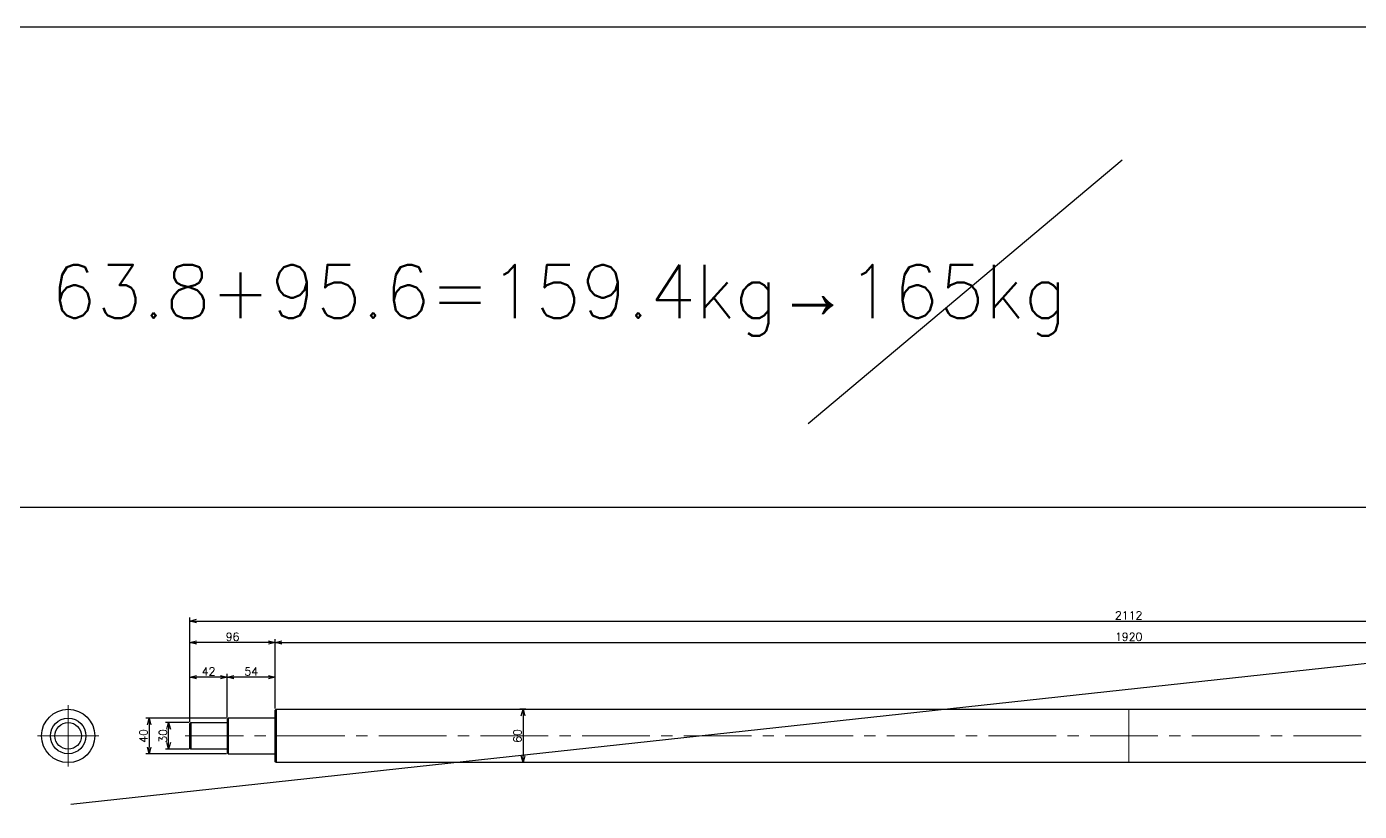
# Model space of a CAD drawing. Header units: millimetres. Extents: x -8731 to 85711, y -14522 to 31379.
# Drawn here: x 37586 to 39086, y -4790 to -3908 of the extents above; entities that cross this region are included whole.
import ezdxf

# ---------------------------------------------------------------- set-up
doc = ezdxf.new("R2010")
doc.units = ezdxf.units.MM
doc.header["$LTSCALE"] = 4
doc.header["$PDMODE"] = 99
doc.header["$PDSIZE"] = 1
doc.linetypes.add('CENTER2', pattern=[28.575, 19.05, -3.175, 3.175, -3.175])
for name, color, linetype, lineweight in [('01_NORMAL', 7, 'Continuous', 25), ('05_CENTER', 4, 'CENTER2', 13), ('08_DIM', 3, 'Continuous', 13)]:
    doc.layers.add(name, color=color, linetype=linetype, lineweight=lineweight)
doc.layers.add('10_DRAFT', color=8, linetype='Continuous', lineweight=0, plot=False)
doc.styles.add('KSS_TXT', font='txt.shx', dxfattribs={"bigfont": 'extfont2.shx'})
doc.dimstyles.new('KSS_DIM', dxfattribs={"dimscale": 3, "dimtxt": 3, "dimasz": 2.5, "dimexe": 1.25, "dimexo": 0.625, "dimtad": 1, "dimdsep": 46, "dimtxsty": 'KSS_TXT', "dimblk": 'OPEN30', "dimcen": 0, "dimazin": 2, "dimtfac": 0.75, "dimtmove": 0, "dimatfit": 3, "dimldrblk": 'OPEN30', "dimfxl": 1, "dimtolj": 1, "dimarcsym": 0})

# ---------------------------------------------------------------- blocks, each defined once
blk = doc.blocks.new('A$C6A332CFA_1_1_1')
at = {"color": 0}
for radius in [30, 20]:
    blk.add_circle((0, 0), radius, dxfattribs=at)
at = {"layer": '01_NORMAL'}
blk.add_circle((0, 0), 15, dxfattribs=at)
at = {"layer": '10_DRAFT'}
for p, q in [((0, -34.5), (0, 34.5)), ((34.5, 0), (-34.5, 0))]:
    blk.add_line(p, q, dxfattribs=at)
blk = doc.blocks.new('_Open30')
at = {"color": 0, "linetype": 'ByBlock', "lineweight": -2}
for p, q in [((-1, 0.27), (0, 0)), ((0, 0), (-1, -0.27)), ((0, 0), (-1, 0))]:
    blk.add_line(p, q, dxfattribs=at)
blk = doc.blocks.new('*D2010')
at = {"layer": '08_DIM', "color": 0, "lineweight": -2, "transparency": 16777216}
for p, q in [((37770.1, -4689.6), (37770.1, -4572.5)), ((37777.6, -4576.3), (39874.6, -4576.3)), ((39882.1, -4689.6), (39882.1, -4572.5))]:
    blk.add_line(p, q, dxfattribs=at)
at = {"layer": 'Defpoints', "color": 0, "transparency": 16777216}
for p in [(39882.1, -4576.3), (37770.1, -4691.5), (39882.1, -4691.5)]:
    blk.add_point(p, dxfattribs=at)
at = {"layer": '08_DIM', "color": 0, "lineweight": -2, "transparency": 16777216, "xscale": 7.5, "yscale": 7.5, "zscale": 7.5, "rotation": 180}
blk.add_blockref('_Open30', (37770.1, -4576.3), dxfattribs=at)
at = {"layer": '08_DIM', "color": 0, "lineweight": -2, "transparency": 16777216, "xscale": 7.5, "yscale": 7.5, "zscale": 7.5}
blk.add_blockref('_Open30', (39882.1, -4576.3), dxfattribs=at)
at = {"layer": '08_DIM', "color": 0, "transparency": 16777216, "insert": (38826.1, -4569.9), "char_height": 9, "attachment_point": 5, "style": 'KSS_TXT'}
blk.add_mtext('\\A1;2112', dxfattribs=at)
blk = doc.blocks.new('*D2011')
at = {"layer": '08_DIM', "color": 0, "lineweight": -2, "transparency": 16777216}
for p, q in [((37866.1, -4674.6), (37866.1, -4596.6)), ((37873.6, -4600.4), (39778.6, -4600.4)), ((39786.1, -4674.6), (39786.1, -4596.6))]:
    blk.add_line(p, q, dxfattribs=at)
at = {"layer": 'Defpoints', "color": 0, "transparency": 16777216}
for p in [(39786.1, -4600.4), (37866.1, -4676.5), (39786.1, -4676.5)]:
    blk.add_point(p, dxfattribs=at)
at = {"layer": '08_DIM', "color": 0, "lineweight": -2, "transparency": 16777216, "xscale": 7.5, "yscale": 7.5, "zscale": 7.5, "rotation": 180}
blk.add_blockref('_Open30', (37866.1, -4600.4), dxfattribs=at)
at = {"layer": '08_DIM', "color": 0, "lineweight": -2, "transparency": 16777216, "xscale": 7.5, "yscale": 7.5, "zscale": 7.5}
blk.add_blockref('_Open30', (39786.1, -4600.4), dxfattribs=at)
at = {"layer": '08_DIM', "color": 0, "transparency": 16777216, "insert": (38826.1, -4594), "char_height": 9, "attachment_point": 5, "style": 'KSS_TXT'}
blk.add_mtext('\\A1;1920', dxfattribs=at)
blk = doc.blocks.new('*D2012')
at = {"layer": '08_DIM', "color": 0, "lineweight": -2, "transparency": 16777216}
for p, q in [((37770.1, -4689.6), (37770.1, -4596.6)), ((37858.6, -4600.4), (37777.6, -4600.4)), ((37866.1, -4674.6), (37866.1, -4596.6))]:
    blk.add_line(p, q, dxfattribs=at)
at = {"layer": 'Defpoints', "color": 0, "transparency": 16777216}
for p in [(37770.1, -4600.4), (37866.1, -4676.5), (37770.1, -4691.5)]:
    blk.add_point(p, dxfattribs=at)
at = {"layer": '08_DIM', "color": 0, "lineweight": -2, "transparency": 16777216, "xscale": 7.5, "yscale": 7.5, "zscale": 7.5, "rotation": 180}
blk.add_blockref('_Open30', (37770.1, -4600.4), dxfattribs=at)
at = {"layer": '08_DIM', "color": 0, "lineweight": -2, "transparency": 16777216, "xscale": 7.5, "yscale": 7.5, "zscale": 7.5}
blk.add_blockref('_Open30', (37866.1, -4600.4), dxfattribs=at)
at = {"layer": '08_DIM', "color": 0, "transparency": 16777216, "insert": (37818.1, -4594), "char_height": 9, "attachment_point": 5, "style": 'KSS_TXT'}
blk.add_mtext('\\A1;96', dxfattribs=at)
blk = doc.blocks.new('*D2013')
at = {"layer": '08_DIM', "color": 0, "lineweight": -2, "transparency": 16777216}
for p, q in [((37770.1, -4689.6), (37770.1, -4635.7)), ((37804.6, -4639.4), (37777.6, -4639.4)), ((37812.1, -4684.6), (37812.1, -4635.7))]:
    blk.add_line(p, q, dxfattribs=at)
at = {"layer": 'Defpoints', "color": 0, "transparency": 16777216}
for p in [(37770.1, -4639.4), (37770.1, -4691.5), (37812.1, -4686.5)]:
    blk.add_point(p, dxfattribs=at)
at = {"layer": '08_DIM', "color": 0, "lineweight": -2, "transparency": 16777216, "xscale": 7.5, "yscale": 7.5, "zscale": 7.5, "rotation": 180}
blk.add_blockref('_Open30', (37770.1, -4639.4), dxfattribs=at)
at = {"layer": '08_DIM', "color": 0, "lineweight": -2, "transparency": 16777216, "xscale": 7.5, "yscale": 7.5, "zscale": 7.5}
blk.add_blockref('_Open30', (37812.1, -4639.4), dxfattribs=at)
at = {"layer": '08_DIM', "color": 0, "transparency": 16777216, "insert": (37791.1, -4633), "char_height": 9, "attachment_point": 5, "style": 'KSS_TXT'}
blk.add_mtext('\\A1;42', dxfattribs=at)
blk = doc.blocks.new('*D2014')
at = {"layer": '08_DIM', "color": 0, "lineweight": -2, "transparency": 16777216}
for p, q in [((37812.1, -4684.6), (37812.1, -4635.7)), ((37858.6, -4639.4), (37819.6, -4639.4)), ((37866.1, -4674.6), (37866.1, -4635.7))]:
    blk.add_line(p, q, dxfattribs=at)
at = {"layer": 'Defpoints', "color": 0, "transparency": 16777216}
for p in [(37812.1, -4639.4), (37866.1, -4676.5), (37812.1, -4686.5)]:
    blk.add_point(p, dxfattribs=at)
at = {"layer": '08_DIM', "color": 0, "lineweight": -2, "transparency": 16777216, "xscale": 7.5, "yscale": 7.5, "zscale": 7.5, "rotation": 180}
blk.add_blockref('_Open30', (37812.1, -4639.4), dxfattribs=at)
at = {"layer": '08_DIM', "color": 0, "lineweight": -2, "transparency": 16777216, "xscale": 7.5, "yscale": 7.5, "zscale": 7.5}
blk.add_blockref('_Open30', (37866.1, -4639.4), dxfattribs=at)
at = {"layer": '08_DIM', "color": 0, "transparency": 16777216, "insert": (37839.1, -4633), "char_height": 9, "attachment_point": 5, "style": 'KSS_TXT'}
blk.add_mtext('\\A1;54', dxfattribs=at)
blk = doc.blocks.new('*D2015')
at = {"layer": '08_DIM', "color": 0, "lineweight": -2, "transparency": 16777216}
for p, q in [((38148, -4675.5), (38141.1, -4675.5)), ((38144.8, -4683), (38144.8, -4728)), ((38148, -4735.5), (38141.1, -4735.5))]:
    blk.add_line(p, q, dxfattribs=at)
at = {"layer": 'Defpoints', "color": 0, "transparency": 16777216}
for p in [(38149.9, -4675.5), (38144.8, -4735.5), (38149.9, -4735.5)]:
    blk.add_point(p, dxfattribs=at)
at = {"layer": '08_DIM', "color": 0, "lineweight": -2, "transparency": 16777216, "xscale": 7.5, "yscale": 7.5, "zscale": 7.5}
for p, rotation in [((38144.8, -4675.5), 90), ((38144.8, -4735.5), 270)]:
    blk.add_blockref('_Open30', p, dxfattribs=dict(at, rotation=rotation))
at = {"layer": '08_DIM', "color": 0, "transparency": 16777216, "insert": (38138.5, -4705.5), "char_height": 9, "attachment_point": 5, "rotation": 90, "style": 'KSS_TXT'}
blk.add_mtext('\\A1;60', dxfattribs=at)
blk = doc.blocks.new('*D2016')
at = {"layer": '08_DIM', "color": 0, "lineweight": -2, "transparency": 16777216}
for p, q in [((37811.3, -4685.5), (37720.5, -4685.5)), ((37724.3, -4693), (37724.3, -4718)), ((37811.3, -4725.5), (37720.5, -4725.5))]:
    blk.add_line(p, q, dxfattribs=at)
at = {"layer": 'Defpoints', "color": 0, "transparency": 16777216}
for p in [(37813.1, -4685.5), (37724.3, -4725.5), (37813.1, -4725.5)]:
    blk.add_point(p, dxfattribs=at)
at = {"layer": '08_DIM', "color": 0, "lineweight": -2, "transparency": 16777216, "xscale": 7.5, "yscale": 7.5, "zscale": 7.5}
for p, rotation in [((37724.3, -4685.5), 90), ((37724.3, -4725.5), 270)]:
    blk.add_blockref('_Open30', p, dxfattribs=dict(at, rotation=rotation))
at = {"layer": '08_DIM', "color": 0, "transparency": 16777216, "insert": (37717.9, -4705.5), "char_height": 9, "attachment_point": 5, "rotation": 90, "style": 'KSS_TXT'}
blk.add_mtext('\\A1;40', dxfattribs=at)
blk = doc.blocks.new('*D2017')
at = {"layer": '08_DIM', "color": 0, "lineweight": -2, "transparency": 16777216}
for p, q in [((37769.3, -4690.5), (37742.5, -4690.5)), ((37746.2, -4713), (37746.2, -4698)), ((37769.3, -4720.5), (37742.5, -4720.5))]:
    blk.add_line(p, q, dxfattribs=at)
at = {"layer": 'Defpoints', "color": 0, "transparency": 16777216}
for p in [(37746.2, -4690.5), (37771.1, -4690.5), (37771.1, -4720.5)]:
    blk.add_point(p, dxfattribs=at)
at = {"layer": '08_DIM', "color": 0, "lineweight": -2, "transparency": 16777216, "xscale": 7.5, "yscale": 7.5, "zscale": 7.5}
for p, rotation in [((37746.2, -4690.5), 90), ((37746.2, -4720.5), 270)]:
    blk.add_blockref('_Open30', p, dxfattribs=dict(at, rotation=rotation))
at = {"layer": '08_DIM', "color": 0, "transparency": 16777216, "insert": (37739.8, -4705.5), "char_height": 9, "attachment_point": 5, "rotation": 90, "style": 'KSS_TXT'}
blk.add_mtext('\\A1;30', dxfattribs=at)
blk = doc.blocks.new('A$C08BD3208_1_1')
for p, q in [((-959, 30), (-959, -30)), ((-1055, 15), (-1055, -15)), ((-1013, 20), (-1013, -20))]:
    blk.add_line(p, q)
at = {"color": 0}
for p, q in [((-1056, 14), (-1055, 15)), ((-1055, 15), (-1014, 15)), ((-1014, 19), (-1013, 20)), ((-1014, 19), (-1014, -19)), ((-960, 20), (-1013, 20)), ((-1056, -14), (-1056, 14)), ((-1055, -15), (-1056, -14)), ((-1014, -15), (-1055, -15)), ((-1013, -20), (-1014, -19)), ((-1013, -20), (-960, -20))]:
    blk.add_line(p, q, dxfattribs=at)
for points in [[(-959, -30), (-959, -30), (-960, -29), (-960, 29), (-959, 30), (-959, 30)], [(-959, 30), (959, 30)], [(959, -30), (-959, -30)]]:
    blk.add_lwpolyline(points, dxfattribs=at)
at = {"layer": '05_CENTER'}
blk.add_line((1061.5, 0), (-1061.5, 0), dxfattribs=at)
at = {"layer": '10_DRAFT'}
blk.add_line((0, 30), (0, -30), dxfattribs=at)

msp = doc.modelspace()

# ---------------------------------------------------------------- linework, layer by layer
msp.add_line((38818.95133, -4058.14844), (38465.54037, -4354.66288))
at = {"color": 3}
msp.add_line((39974.98133, -4528.51579), (37636.15887, -4782.43337), dxfattribs=at)
for points in [[(33069.07027, -3908.05788), (40435.30418, -3908.05788), (40435.30418, -8661.42929), (33069.07027, -8661.42929)], [(36701.83085, -4448.3668), (40312.62153, -4448.3668), (40312.62153, -7729.74587), (36701.83085, -7729.74587)]]:
    msp.add_lwpolyline(points, close=True)

# ---------------------------------------------------------------- block references
for name, p in [('A$C6A332CFA_1_1_1', (37633.1856, -4705.46098)), ('A$C08BD3208_1_1', (38826.13284, -4705.46098))]:
    msp.add_blockref(name, p)

# ---------------------------------------------------------------- texts
at = {"layer": '08_DIM', "color": 6, "style": 'KSS_TXT'}
msp.add_text('総重量 63.8+95.6=159.4kg→165kg', height=60, dxfattribs=at).set_placement((37362.12629, -4235.68819))

# ---------------------------------------------------------------- dimensions: what is measured, and where the dimension line sits
at = {"layer": '08_DIM'}
for base, p1, p2, picture, middle in [((39882.13284, -4576.2899), (37770.13284, -4691.46098), (39882.13284, -4691.46098), '*D2010', (38826.13284, -4569.9149)), ((37770.13284, -4600.36524), (37866.13284, -4676.46098), (37770.13284, -4691.46098), '*D2012', (37818.13284, -4593.99024)), ((39786.13284, -4600.36524), (37866.13284, -4676.46098), (39786.13284, -4676.46098), '*D2011', (38826.13284, -4593.99024)), ((37770.13284, -4639.41147), (37812.13284, -4686.46098), (37770.13284, -4691.46098), '*D2013', (37791.13284, -4633.03647)), ((37812.13284, -4639.41147), (37866.13284, -4676.46098), (37812.13284, -4686.46098), '*D2014', (37839.13284, -4633.03022))]:
    dim = msp.add_linear_dim(base=base, p1=p1, p2=p2, dimstyle='KSS_DIM', override={"dimscale": 3}, dxfattribs=at)
    dim.commit()
    dim.dimension.update_dxf_attribs({"geometry": picture, "text_midpoint": middle})
for base, p1, p2, picture, middle in [((38144.83573, -4735.46098), (38149.91936, -4675.46098), (38149.91936, -4735.46098), '*D2015', (38138.46073, -4705.46098)), ((37724.29072, -4725.46098), (37813.13284, -4685.46098), (37813.13284, -4725.46098), '*D2016', (37717.91572, -4705.46098)), ((37746.20936, -4690.46098), (37771.13284, -4720.46098), (37771.13284, -4690.46098), '*D2017', (37739.83436, -4705.46098))]:
    dim = msp.add_linear_dim(base=base, p1=p1, p2=p2, angle=90, dimstyle='KSS_DIM', override={"dimscale": 3}, dxfattribs=at)
    dim.commit()
    dim.dimension.update_dxf_attribs({"geometry": picture, "text_midpoint": middle})

doc.saveas('drawing.dxf')
